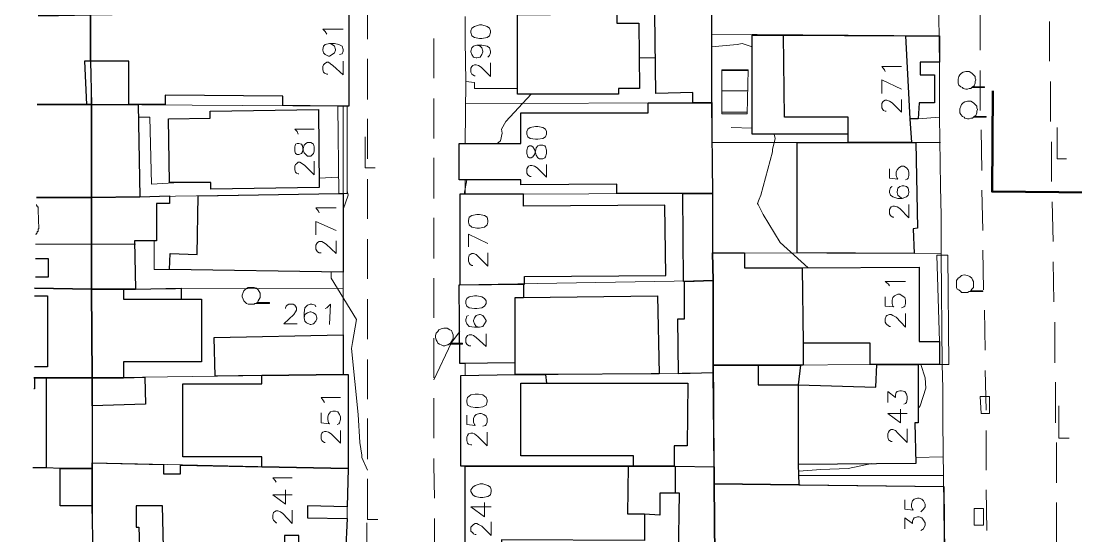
# Model space of a CAD drawing. Extents: x -2391 to 32076, y -11492 to 5852.
# Drawn here: x 4372.7 to 4478.2, y -1121.5 to -1070 of the extents above; entities that cross this region are included whole.
import ezdxf

# ---------------------------------------------------------------- set-up
doc = ezdxf.new("R2010")
doc.units = 0
doc.header["$LTSCALE"] = 7
for name, color, linetype in [('ALVE-CT', 3, 'CONTINUOUS'), ('PDF_A101 - EDIFICACAO', 7, 'CONTINUOUS'), ('PDF_A103 - PROJECAO_1', 7, 'CONTINUOUS'), ('PDF_A104 - PROJECAO_2', 7, 'CONTINUOUS'), ('PDF_A118 - PISCINA', 7, 'CONTINUOUS'), ('PDF_A119 - TELHEIRO', 7, 'CONTINUOUS'), ('PDF_A122 - CASA_DE_MAQUINA', 7, 'CONTINUOUS'), ('PDF_A123 - N DE PORTA', 7, 'CONTINUOUS'), ('PDF_A124 - MURO', 7, 'CONTINUOUS'), ('PDF_C301 - MEIO_FIO_2D', 7, 'CONTINUOUS'), ('PDF_C317 - BOCA_LOBO', 7, 'CONTINUOUS'), ('PDF_CARIMBO', 7, 'CONTINUOUS'), ('PDF_F602 - ARVORE_ISOLADA', 7, 'CONTINUOUS'), ('PDF_I903 - POSTE', 7, 'CONTINUOUS'), ('PDF_M1303 - MARCA_UTM_SAD', 7, 'CONTINUOUS'), ('PDF_N1402 - CURVA_INTERMEDIARIA', 7, 'CONTINUOUS')]:
    doc.layers.add(name, color=color, linetype=linetype)

msp = doc.modelspace()

# ---------------------------------------------------------------- linework, layer by layer
at = {"layer": 'ALVE-CT'}
msp.add_circle((4550.796, -1271.53), 500, dxfattribs=at)
at = {"layer": 'PDF_A101 - EDIFICACAO', "lineweight": 30}
for points in [[(4379.69, -1069.353), (4379.69, -1074.01), (4379.775, -1078.327), (4379.267, -1078.327), (4374.356, -1078.327), (4379.267, -1078.327), (4379.775, -1078.327), (4379.775, -1087.64), (4374.272, -1087.64), (4379.775, -1087.64), (4379.775, -1096.784), (4374.102, -1096.699), (4379.775, -1096.784), (4379.859, -1105.674), (4375.288, -1105.674), (4374.102, -1105.674), (4374.018, -1105.674), (4374.102, -1105.674), (4375.288, -1105.674), (4379.859, -1105.674), (4379.859, -1108.468), (4379.859, -1114.14), (4379.859, -1114.733), (4376.642, -1114.733), (4375.288, -1114.648), (4373.933, -1114.648)], [(4379.944, -1123.199), (4379.859, -1118.458), (4379.859, -1114.733), (4379.859, -1114.14), (4386.971, -1114.31), (4386.971, -1115.241), (4388.665, -1115.241), (4388.665, -1114.394), (4396.792, -1114.564), (4405.428, -1114.733), (4405.343, -1118.543), (4401.364, -1118.458), (4401.364, -1119.643), (4405.343, -1119.728), (4405.174, -1123.199)], [(4386.971, -1122.607), (4386.887, -1118.458), (4384.262, -1118.458), (4384.262, -1120.575), (4384.516, -1120.575), (4384.601, -1123.538)], [(4400.517, -1123.284), (4400.517, -1121.421), (4399.078, -1121.421), (4399.078, -1122.522)]]:
    msp.add_lwpolyline(points, dxfattribs=at)
for points in [[(4405.343, -1078.497), (4404.412, -1078.497), (4398.909, -1078.412), (4398.909, -1077.481), (4387.141, -1077.396), (4387.141, -1078.327), (4384.431, -1078.327), (4383.5, -1078.327), (4383.5, -1074.01), (4379.69, -1074.01), (4379.69, -1069.353), (4390.527, -1069.184), (4405.513, -1069.014), (4405.513, -1078.497)], [(4422.361, -1069.353), (4432.266, -1069.268), (4432.266, -1070.2), (4434.468, -1070.2), (4434.552, -1076.719), (4432.436, -1076.719), (4432.436, -1077.311), (4422.361, -1077.311)], [(4441.749, -1069.946), (4441.749, -1078.158), (4439.886, -1078.158), (4439.886, -1077.142), (4436.161, -1077.227), (4436.076, -1069.268), (4441.749, -1069.268)], [(4464.523, -1071.47), (4464.523, -1074.094), (4462.576, -1074.094), (4462.576, -1075.364), (4464.015, -1075.364), (4464.015, -1078.158), (4462.491, -1078.158), (4462.407, -1079.767), (4461.56, -1079.767), (4461.729, -1082.137), (4455.38, -1082.137), (4455.38, -1081.291), (4445.813, -1081.291), (4445.813, -1071.385), (4448.945, -1071.385), (4461.137, -1071.47)], [(4441.833, -1087.217), (4438.87, -1087.217), (4432.266, -1087.217), (4432.266, -1086.286), (4422.699, -1086.371), (4422.699, -1085.863), (4417.112, -1085.863), (4416.519, -1085.863), (4416.519, -1082.222), (4422.699, -1082.222), (4422.699, -1079.174), (4435.399, -1079.174), (4435.399, -1078.158), (4439.886, -1078.158), (4441.749, -1078.158)], [(4383.5, -1078.327), (4384.431, -1078.327), (4384.601, -1087.556), (4379.775, -1087.64), (4379.775, -1078.327)], [(4402.465, -1078.835), (4402.549, -1086.624), (4391.712, -1086.794), (4391.712, -1086.117), (4387.564, -1086.117), (4387.479, -1079.767), (4391.628, -1079.682), (4391.628, -1079.005)], [(4455.38, -1082.137), (4461.729, -1082.137), (4462.153, -1082.137), (4462.322, -1090.688), (4461.899, -1090.773), (4461.983, -1093.228), (4450.3, -1093.144), (4450.3, -1082.137)], [(4384.177, -1096.784), (4382.992, -1096.784), (4379.775, -1096.784), (4379.775, -1087.64), (4384.601, -1087.556), (4387.564, -1087.471), (4387.564, -1088.233), (4386.294, -1088.233), (4386.294, -1091.958), (4384.093, -1091.958)], [(4404.497, -1087.217), (4404.92, -1087.217), (4404.92, -1095.091), (4387.564, -1094.837), (4387.649, -1093.228), (4390.358, -1093.313), (4390.442, -1087.471)], [(4422.953, -1096.276), (4423.038, -1096.276), (4423.038, -1095.514), (4437.177, -1095.43), (4437.092, -1088.402), (4422.953, -1088.487), (4422.953, -1087.302), (4416.604, -1087.302), (4416.604, -1096.361), (4422.953, -1096.276), (4422.953, -1097.631), (4436.33, -1097.461), (4436.5, -1105.251), (4425.155, -1105.335), (4422.107, -1105.335), (4422.107, -1104.15), (4416.604, -1104.235), (4416.519, -1096.361), (4416.604, -1096.361)], [(4441.833, -1093.144), (4441.918, -1095.938), (4439.039, -1096.022), (4438.955, -1096.022), (4438.87, -1087.217), (4441.833, -1087.217)], [(4445.051, -1093.144), (4445.051, -1094.668), (4450.808, -1094.668), (4462.491, -1094.583), (4462.491, -1102.033), (4464.523, -1102.033), (4464.523, -1104.319), (4462.407, -1104.319), (4458.258, -1104.319), (4457.581, -1104.319), (4457.581, -1102.203), (4450.892, -1102.203), (4450.892, -1104.404), (4450.638, -1104.404), (4446.405, -1104.404), (4441.918, -1104.404), (4441.918, -1095.938), (4441.833, -1093.144)], [(4441.918, -1104.404), (4441.918, -1105.166), (4438.447, -1105.251), (4438.362, -1099.747), (4439.039, -1099.747), (4439.039, -1096.022), (4441.918, -1095.938)], [(4388.749, -1096.699), (4388.749, -1097.8), (4390.781, -1097.8), (4390.781, -1104.065), (4382.992, -1104.065), (4382.992, -1105.674), (4379.859, -1105.674), (4379.775, -1096.784), (4382.992, -1096.784), (4384.177, -1096.784)], [(4404.92, -1105.335), (4396.792, -1105.42), (4392.136, -1105.505), (4392.051, -1101.61), (4404.92, -1101.356)], [(4462.407, -1104.319), (4462.407, -1110.161), (4462.068, -1110.161), (4462.153, -1114.225), (4450.384, -1114.31), (4450.469, -1116.341), (4442.003, -1116.257), (4442.003, -1114.564), (4441.918, -1105.166), (4441.918, -1104.404), (4446.405, -1104.404), (4450.638, -1104.404), (4450.384, -1106.351), (4458.173, -1106.605), (4458.258, -1104.319)], [(4379.859, -1108.468), (4379.859, -1105.674), (4382.992, -1105.674), (4385.109, -1105.589), (4385.193, -1108.298)], [(4405.428, -1114.733), (4396.792, -1114.564), (4396.792, -1113.548), (4388.919, -1113.548), (4388.919, -1106.266), (4396.792, -1106.266), (4396.792, -1105.42), (4404.92, -1105.335), (4405.428, -1105.335)], [(4439.378, -1106.182), (4439.293, -1112.447), (4438.023, -1112.447), (4438.023, -1114.479), (4433.96, -1114.479), (4433.452, -1114.479), (4417.112, -1114.479), (4416.688, -1114.479), (4416.688, -1105.42), (4422.107, -1105.335), (4425.155, -1105.335), (4425.239, -1106.182)], [(4379.859, -1114.733), (4379.859, -1118.458), (4376.642, -1118.458), (4376.642, -1114.733)], [(4442.003, -1116.257), (4442.087, -1123.538), (4439.293, -1123.538), (4438.447, -1123.538), (4438.531, -1117.188), (4438.108, -1117.188), (4436.584, -1117.188), (4436.584, -1119.389), (4435.06, -1119.305), (4435.06, -1121.929), (4420.752, -1121.845), (4420.752, -1123.453), (4417.112, -1123.453), (4417.112, -1114.479), (4433.452, -1114.479), (4433.96, -1114.479), (4438.023, -1114.479), (4438.108, -1114.479), (4442.003, -1114.564)], [(4450.469, -1116.341), (4464.947, -1116.511), (4465.031, -1123.453), (4463.931, -1123.453), (4463.931, -1124.893), (4459.697, -1124.893), (4459.697, -1125.231), (4449.876, -1125.316), (4449.876, -1124.469), (4448.945, -1124.469), (4448.945, -1126.078), (4447.59, -1126.078), (4442.087, -1126.078), (4442.087, -1124.046), (4442.087, -1123.538), (4442.003, -1116.257)]]:
    msp.add_lwpolyline(points, close=True, dxfattribs=at)
at = {"layer": 'PDF_A103 - PROJECAO_1', "lineweight": 30}
for points in [[(4374.441, -1069.438), (4376.473, -1069.438), (4379.69, -1069.353), (4379.69, -1074.01), (4379.098, -1074.01), (4379.267, -1078.327), (4374.356, -1078.327)], [(4374.187, -1093.736), (4375.457, -1093.736), (4375.457, -1095.599), (4374.187, -1095.599)], [(4374.102, -1097.461), (4375.372, -1097.461), (4375.372, -1104.573), (4374.102, -1104.573)]]:
    msp.add_lwpolyline(points, dxfattribs=at)
for points in [[(4461.137, -1071.47), (4461.56, -1079.767), (4461.729, -1082.137), (4455.38, -1082.137), (4455.38, -1081.291), (4455.38, -1079.597), (4449.03, -1079.597), (4448.945, -1071.385)], [(4450.808, -1094.668), (4450.892, -1102.203), (4450.892, -1104.404), (4450.638, -1104.404), (4446.405, -1104.404), (4441.918, -1104.404), (4441.918, -1095.938), (4441.833, -1093.144), (4445.051, -1093.144), (4445.051, -1094.668)], [(4388.749, -1097.8), (4390.781, -1097.8), (4390.781, -1104.065), (4382.992, -1104.065), (4382.992, -1105.674), (4379.859, -1105.674), (4379.775, -1096.784), (4382.992, -1096.784), (4382.992, -1097.8)], [(4425.155, -1105.335), (4422.107, -1105.335), (4422.107, -1104.15), (4422.107, -1097.631), (4422.953, -1097.631), (4436.33, -1097.461), (4436.5, -1105.251)], [(4450.384, -1106.351), (4450.384, -1114.31), (4450.469, -1116.341), (4442.003, -1116.257), (4442.003, -1114.564), (4441.918, -1105.166), (4441.918, -1104.404), (4446.405, -1104.404), (4446.405, -1106.351)], [(4379.859, -1105.674), (4379.859, -1108.468), (4379.859, -1114.14), (4379.859, -1114.733), (4376.642, -1114.733), (4375.288, -1114.648), (4375.288, -1105.674)], [(4425.239, -1106.182), (4439.378, -1106.182), (4439.293, -1112.447), (4438.023, -1112.447), (4438.023, -1114.479), (4433.96, -1114.479), (4433.96, -1113.463), (4422.699, -1113.463), (4422.699, -1106.182)], [(4442.003, -1116.257), (4442.087, -1123.538), (4439.293, -1123.538), (4438.447, -1123.538), (4438.531, -1117.188), (4438.108, -1117.188), (4436.584, -1117.188), (4436.584, -1119.389), (4435.06, -1119.305), (4433.367, -1119.305), (4433.452, -1114.479), (4433.96, -1114.479), (4438.023, -1114.479), (4438.108, -1114.479), (4442.003, -1114.564)]]:
    msp.add_lwpolyline(points, close=True, dxfattribs=at)
at = {"layer": 'PDF_A104 - PROJECAO_2', "lineweight": 30}
msp.add_lwpolyline([(4433.96, -1114.479), (4438.023, -1114.479), (4438.108, -1114.479), (4438.108, -1117.188), (4436.584, -1117.188), (4436.584, -1119.389), (4435.06, -1119.305), (4433.367, -1119.305), (4433.452, -1114.479)], close=True, dxfattribs=at)
at = {"layer": 'PDF_A118 - PISCINA', "lineweight": 9}
msp.add_lwpolyline([(4442.765, -1074.856), (4442.765, -1079.259), (4445.305, -1079.259), (4445.389, -1074.856)], close=True, dxfattribs=at)
for points in [[(4442.765, -1074.941), (4445.389, -1074.941)], [(4442.765, -1076.973), (4445.389, -1076.973)], [(4442.765, -1079.089), (4445.305, -1079.089)], [(4374.187, -1091.281), (4374.272, -1091.281), (4374.272, -1091.196), (4374.356, -1091.196), (4374.356, -1091.112), (4374.356, -1091.027), (4374.441, -1091.027), (4374.441, -1090.942), (4374.441, -1090.858), (4374.441, -1090.773), (4374.526, -1090.773), (4374.441, -1088.91), (4374.441, -1088.826), (4374.441, -1088.741), (4374.441, -1088.656), (4374.441, -1088.572), (4374.356, -1088.572), (4374.356, -1088.487), (4374.272, -1088.402), (4374.272, -1088.318)]]:
    msp.add_lwpolyline(points, dxfattribs=at)
at = {"layer": 'PDF_A119 - TELHEIRO', "lineweight": 9}
for points in [[(4405.343, -1078.497), (4405.343, -1087.217), (4404.92, -1087.217), (4404.497, -1087.217), (4404.412, -1078.497)], [(4464.523, -1104.319), (4464.523, -1102.033), (4464.269, -1093.398), (4465.37, -1093.398), (4465.455, -1104.319), (4464.777, -1104.319)]]:
    msp.add_lwpolyline(points, close=True, dxfattribs=at)
at = {"layer": 'PDF_A122 - CASA_DE_MAQUINA', "lineweight": 30}
msp.add_lwpolyline([(4374.018, -1105.674), (4374.102, -1105.674), (4374.102, -1106.774), (4374.018, -1106.774)], dxfattribs=at)
at = {"layer": 'PDF_A123 - N DE PORTA', "lineweight": 9}
for points in [[(4403.311, -1071.3), (4403.142, -1071.046), (4402.888, -1070.792), (4404.92, -1070.792)], [(4403.565, -1072.232), (4403.819, -1072.316), (4404.073, -1072.486), (4404.158, -1072.824), (4404.158, -1072.909), (4404.073, -1073.163), (4403.819, -1073.332), (4403.565, -1073.502), (4403.481, -1073.502), (4403.142, -1073.332), (4402.973, -1073.163), (4402.888, -1072.909), (4402.888, -1072.824), (4402.973, -1072.486), (4403.142, -1072.316), (4403.565, -1072.232), (4404.073, -1072.232), (4404.497, -1072.316), (4404.835, -1072.486), (4404.92, -1072.824), (4404.92, -1072.994), (4404.835, -1073.248), (4404.581, -1073.332)], [(4418.297, -1072.401), (4418.635, -1072.486), (4418.805, -1072.655), (4418.889, -1072.994), (4418.889, -1073.078), (4418.805, -1073.332), (4418.635, -1073.586), (4418.297, -1073.671), (4418.212, -1073.671), (4417.958, -1073.586), (4417.789, -1073.332), (4417.704, -1073.078), (4417.704, -1072.994), (4417.789, -1072.655), (4417.958, -1072.486), (4418.297, -1072.401), (4418.805, -1072.401), (4419.313, -1072.486), (4419.567, -1072.655), (4419.651, -1072.994), (4419.651, -1073.163), (4419.567, -1073.417), (4419.397, -1073.586)], [(4403.396, -1075.28), (4403.311, -1075.28), (4403.057, -1075.195), (4402.973, -1075.11), (4402.888, -1074.856), (4402.888, -1074.518), (4402.973, -1074.348), (4403.057, -1074.264), (4403.311, -1074.094), (4403.481, -1074.094), (4403.65, -1074.264), (4403.904, -1074.433), (4404.92, -1075.364), (4404.92, -1074.01)], [(4418.128, -1075.449), (4418.043, -1075.449), (4417.874, -1075.364), (4417.789, -1075.28), (4417.704, -1075.11), (4417.704, -1074.687), (4417.789, -1074.518), (4417.874, -1074.433), (4418.043, -1074.348), (4418.212, -1074.348), (4418.466, -1074.433), (4418.72, -1074.602), (4419.651, -1075.534), (4419.651, -1074.179)], [(4459.105, -1075.026), (4459.02, -1074.856), (4458.766, -1074.518), (4460.713, -1074.518)], [(4460.713, -1076.804), (4458.766, -1075.872), (4458.766, -1077.227)], [(4459.189, -1079.005), (4459.105, -1079.005), (4458.935, -1078.92), (4458.851, -1078.835), (4458.766, -1078.666), (4458.766, -1078.243), (4458.851, -1078.073), (4458.935, -1077.989), (4459.105, -1077.904), (4459.274, -1077.904), (4459.528, -1077.989), (4459.782, -1078.158), (4460.713, -1079.089), (4460.713, -1077.819)], [(4400.433, -1081.291), (4400.348, -1081.037), (4400.094, -1080.783), (4402.041, -1080.783)], [(4400.517, -1085.27), (4400.433, -1085.27), (4400.263, -1085.185), (4400.179, -1085.101), (4400.094, -1084.847), (4400.094, -1084.508), (4400.179, -1084.339), (4400.263, -1084.254), (4400.433, -1084.085), (4400.602, -1084.085), (4400.856, -1084.254), (4401.11, -1084.423), (4402.041, -1085.355), (4402.041, -1084)], [(4423.715, -1085.524), (4423.631, -1085.524), (4423.461, -1085.439), (4423.377, -1085.355), (4423.292, -1085.185), (4423.292, -1084.762), (4423.377, -1084.593), (4423.461, -1084.508), (4423.631, -1084.423), (4423.8, -1084.423), (4424.054, -1084.508), (4424.308, -1084.677), (4425.239, -1085.609), (4425.239, -1084.339)], [(4459.528, -1084.762), (4459.528, -1085.693), (4460.375, -1085.778), (4460.29, -1085.693), (4460.205, -1085.439), (4460.205, -1085.101), (4460.29, -1084.847), (4460.459, -1084.677), (4460.713, -1084.508), (4460.967, -1084.508), (4461.221, -1084.677), (4461.391, -1084.847), (4461.475, -1085.101), (4461.475, -1085.439), (4461.391, -1085.693), (4461.306, -1085.778), (4461.137, -1085.863)], [(4459.782, -1086.54), (4459.613, -1086.624), (4459.528, -1086.963), (4459.528, -1087.132), (4459.613, -1087.386), (4459.867, -1087.556), (4460.375, -1087.725), (4460.798, -1087.725), (4461.221, -1087.556), (4461.391, -1087.386), (4461.475, -1087.132), (4461.475, -1087.048), (4461.391, -1086.709), (4461.221, -1086.54), (4460.967, -1086.455), (4460.798, -1086.455), (4460.544, -1086.54), (4460.375, -1086.709), (4460.29, -1087.048), (4460.29, -1087.132), (4460.375, -1087.386), (4460.544, -1087.556), (4460.798, -1087.725)], [(4402.549, -1089.164), (4402.465, -1088.995), (4402.211, -1088.656), (4404.243, -1088.656)], [(4459.951, -1089.588), (4459.867, -1089.588), (4459.697, -1089.503), (4459.613, -1089.418), (4459.528, -1089.249), (4459.528, -1088.826), (4459.613, -1088.656), (4459.697, -1088.572), (4459.867, -1088.487), (4460.036, -1088.487), (4460.29, -1088.572), (4460.544, -1088.741), (4461.475, -1089.672), (4461.475, -1088.318)], [(4404.243, -1090.942), (4402.211, -1090.011), (4402.211, -1091.366)], [(4402.719, -1093.144), (4402.549, -1093.144), (4402.38, -1093.059), (4402.295, -1092.974), (4402.211, -1092.805), (4402.211, -1092.382), (4402.295, -1092.212), (4402.38, -1092.128), (4402.549, -1092.043), (4402.803, -1092.043), (4402.973, -1092.128), (4403.227, -1092.297), (4404.243, -1093.228), (4404.243, -1091.958)], [(4419.397, -1092.212), (4417.45, -1091.281), (4417.45, -1092.551)], [(4417.874, -1094.414), (4417.789, -1094.414), (4417.62, -1094.329), (4417.535, -1094.16), (4417.45, -1093.99), (4417.45, -1093.652), (4417.535, -1093.398), (4417.62, -1093.313), (4417.789, -1093.228), (4417.958, -1093.228), (4418.212, -1093.313), (4418.466, -1093.567), (4419.397, -1094.498), (4419.397, -1093.144)], [(4459.528, -1096.445), (4459.443, -1096.276), (4459.105, -1096.022), (4461.137, -1096.022)], [(4399.163, -1098.731), (4399.163, -1098.647), (4399.247, -1098.477), (4399.332, -1098.393), (4399.501, -1098.308), (4399.925, -1098.308), (4400.094, -1098.393), (4400.179, -1098.477), (4400.263, -1098.647), (4400.263, -1098.901), (4400.179, -1099.07), (4400.009, -1099.324), (4398.994, -1100.255), (4400.348, -1100.255)], [(4402.211, -1098.562), (4402.126, -1098.393), (4401.787, -1098.308), (4401.618, -1098.308), (4401.364, -1098.393), (4401.11, -1098.647), (4401.025, -1099.155), (4401.025, -1099.663), (4401.11, -1100.001), (4401.279, -1100.171), (4401.618, -1100.34), (4401.703, -1100.34), (4401.957, -1100.255), (4402.211, -1100.001), (4402.295, -1099.747), (4402.295, -1099.663), (4402.211, -1099.324), (4401.957, -1099.155), (4401.703, -1099.07), (4401.618, -1099.07), (4401.364, -1099.155), (4401.11, -1099.324), (4401.025, -1099.663)], [(4403.142, -1098.731), (4403.311, -1098.647), (4403.65, -1098.308), (4403.565, -1100.34)], [(4459.105, -1097.546), (4459.105, -1098.477), (4459.951, -1098.562), (4459.867, -1098.477), (4459.782, -1098.223), (4459.782, -1097.885), (4459.867, -1097.631), (4460.036, -1097.461), (4460.375, -1097.292), (4460.544, -1097.292), (4460.798, -1097.461), (4461.052, -1097.631), (4461.137, -1097.885), (4461.137, -1098.223), (4461.052, -1098.477), (4460.967, -1098.562), (4460.713, -1098.647)], [(4417.45, -1099.409), (4417.281, -1099.493), (4417.196, -1099.832), (4417.196, -1100.001), (4417.281, -1100.255), (4417.535, -1100.509), (4418.043, -1100.594), (4418.551, -1100.594), (4418.889, -1100.509), (4419.059, -1100.255), (4419.228, -1100.001), (4419.228, -1099.917), (4419.059, -1099.663), (4418.889, -1099.409), (4418.635, -1099.324), (4418.551, -1099.324), (4418.212, -1099.409), (4418.043, -1099.663), (4417.958, -1099.917), (4417.958, -1100.001), (4418.043, -1100.255), (4418.212, -1100.509), (4418.551, -1100.594)], [(4459.613, -1100.509), (4459.528, -1100.509), (4459.274, -1100.34), (4459.189, -1100.255), (4459.105, -1100.086), (4459.105, -1099.747), (4459.189, -1099.493), (4459.274, -1099.409), (4459.528, -1099.324), (4459.697, -1099.324), (4459.867, -1099.409), (4460.205, -1099.578), (4461.137, -1100.594), (4461.137, -1099.239)], [(4417.704, -1102.457), (4417.535, -1102.457), (4417.366, -1102.372), (4417.281, -1102.287), (4417.196, -1102.118), (4417.196, -1101.695), (4417.281, -1101.525), (4417.366, -1101.441), (4417.535, -1101.356), (4417.789, -1101.356), (4417.958, -1101.441), (4418.212, -1101.61), (4419.228, -1102.541), (4419.228, -1101.271)], [(4403.057, -1108.129), (4402.973, -1107.96), (4402.719, -1107.621), (4404.666, -1107.621)], [(4459.359, -1108.129), (4459.359, -1107.028), (4460.121, -1107.621), (4460.121, -1107.367), (4460.205, -1107.113), (4460.29, -1107.028), (4460.544, -1106.944), (4460.713, -1106.944), (4461.052, -1107.028), (4461.221, -1107.282), (4461.306, -1107.536), (4461.306, -1107.79), (4461.221, -1108.129), (4461.137, -1108.214), (4460.967, -1108.298)], [(4461.306, -1109.23), (4459.359, -1109.23), (4460.629, -1110.161), (4460.629, -1108.806)], [(4402.719, -1109.145), (4402.719, -1110.161), (4403.565, -1110.246), (4403.481, -1110.161), (4403.396, -1109.822), (4403.396, -1109.568), (4403.481, -1109.314), (4403.65, -1109.06), (4403.904, -1108.976), (4404.158, -1108.976), (4404.412, -1109.06), (4404.581, -1109.314), (4404.666, -1109.568), (4404.666, -1109.822), (4404.581, -1110.161), (4404.497, -1110.246), (4404.327, -1110.33)], [(4417.281, -1109.399), (4417.281, -1110.33), (4418.128, -1110.415), (4418.043, -1110.33), (4417.958, -1110.076), (4417.958, -1109.738), (4418.043, -1109.484), (4418.212, -1109.314), (4418.551, -1109.23), (4418.72, -1109.23), (4418.974, -1109.314), (4419.228, -1109.484), (4419.313, -1109.738), (4419.313, -1110.076), (4419.228, -1110.33), (4419.143, -1110.415), (4418.889, -1110.5)], [(4403.142, -1112.108), (4403.057, -1112.108), (4402.888, -1112.024), (4402.803, -1111.939), (4402.719, -1111.77), (4402.719, -1111.346), (4402.803, -1111.177), (4402.888, -1111.092), (4403.057, -1111.008), (4403.227, -1111.008), (4403.481, -1111.092), (4403.735, -1111.262), (4404.666, -1112.193), (4404.666, -1110.923)], [(4459.782, -1112.024), (4459.697, -1112.024), (4459.528, -1111.939), (4459.443, -1111.854), (4459.359, -1111.6), (4459.359, -1111.262), (4459.443, -1111.092), (4459.528, -1110.923), (4459.697, -1110.838), (4459.867, -1110.838), (4460.121, -1110.923), (4460.375, -1111.177), (4461.306, -1112.108), (4461.306, -1110.754)], [(4417.789, -1112.362), (4417.704, -1112.362), (4417.45, -1112.278), (4417.366, -1112.193), (4417.281, -1111.939), (4417.281, -1111.6), (4417.366, -1111.431), (4417.45, -1111.262), (4417.704, -1111.177), (4417.874, -1111.177), (4418.043, -1111.262), (4418.382, -1111.516), (4419.313, -1112.447), (4419.313, -1111.092)], [(4398.232, -1116.087), (4398.147, -1115.918), (4397.893, -1115.664), (4399.84, -1115.664)], [(4399.84, -1117.357), (4397.893, -1117.357), (4399.163, -1118.289), (4399.163, -1116.849)], [(4419.736, -1118.543), (4417.704, -1118.543), (4419.059, -1119.559), (4419.059, -1118.119)], [(4461.052, -1117.865), (4461.052, -1118.797), (4461.899, -1118.881), (4461.814, -1118.797), (4461.729, -1118.543), (4461.729, -1118.289), (4461.814, -1117.95), (4461.983, -1117.781), (4462.322, -1117.696), (4462.491, -1117.696), (4462.745, -1117.781), (4462.915, -1117.95), (4463.084, -1118.289), (4463.084, -1118.543), (4462.915, -1118.797), (4462.83, -1118.881), (4462.661, -1119.051)], [(4398.316, -1120.151), (4398.232, -1120.151), (4398.062, -1119.982), (4397.978, -1119.897), (4397.893, -1119.728), (4397.893, -1119.389), (4397.978, -1119.135), (4398.062, -1119.051), (4398.232, -1118.966), (4398.401, -1118.966), (4398.655, -1119.051), (4398.909, -1119.22), (4399.84, -1120.236), (4399.84, -1118.881)], [(4418.212, -1121.337), (4418.128, -1121.337), (4417.958, -1121.252), (4417.874, -1121.167), (4417.704, -1120.998), (4417.704, -1120.575), (4417.874, -1120.405), (4417.958, -1120.321), (4418.128, -1120.236), (4418.297, -1120.236), (4418.466, -1120.321), (4418.805, -1120.49), (4419.736, -1121.421), (4419.736, -1120.067)], [(4461.052, -1120.744), (4461.052, -1119.643), (4461.814, -1120.236), (4461.814, -1119.982), (4461.899, -1119.813), (4461.983, -1119.643), (4462.322, -1119.559), (4462.491, -1119.559), (4462.745, -1119.643), (4462.915, -1119.897), (4463.084, -1120.151), (4463.084, -1120.405), (4462.915, -1120.744), (4462.83, -1120.829), (4462.661, -1120.913)]]:
    msp.add_lwpolyline(points, dxfattribs=at)
for points in [[(4417.704, -1071.131), (4417.789, -1071.47), (4418.043, -1071.639), (4418.551, -1071.724), (4418.805, -1071.724), (4419.313, -1071.639), (4419.567, -1071.47), (4419.651, -1071.131), (4419.651, -1070.962), (4419.567, -1070.708), (4419.313, -1070.538), (4418.805, -1070.369), (4418.551, -1070.369), (4418.043, -1070.538), (4417.789, -1070.708), (4417.704, -1070.962)], [(4423.292, -1081.291), (4423.377, -1081.545), (4423.631, -1081.714), (4424.139, -1081.799), (4424.393, -1081.799), (4424.901, -1081.714), (4425.155, -1081.545), (4425.239, -1081.291), (4425.239, -1081.037), (4425.155, -1080.783), (4424.901, -1080.613), (4424.393, -1080.529), (4424.139, -1080.529), (4423.631, -1080.613), (4423.377, -1080.783), (4423.292, -1081.037)], [(4400.094, -1082.984), (4400.179, -1083.238), (4400.348, -1083.323), (4400.517, -1083.323), (4400.771, -1083.238), (4400.856, -1083.069), (4400.941, -1082.73), (4401.025, -1082.391), (4401.195, -1082.222), (4401.364, -1082.137), (4401.703, -1082.137), (4401.872, -1082.222), (4401.957, -1082.307), (4402.041, -1082.561), (4402.041, -1082.984), (4401.957, -1083.238), (4401.872, -1083.323), (4401.703, -1083.492), (4401.364, -1083.492), (4401.195, -1083.323), (4401.025, -1083.153), (4400.941, -1082.899), (4400.856, -1082.476), (4400.771, -1082.307), (4400.517, -1082.222), (4400.348, -1082.222), (4400.179, -1082.307), (4400.094, -1082.561)], [(4423.292, -1083.238), (4423.377, -1083.577), (4423.546, -1083.661), (4423.715, -1083.661), (4423.885, -1083.577), (4424.054, -1083.323), (4424.139, -1082.984), (4424.223, -1082.645), (4424.393, -1082.476), (4424.562, -1082.391), (4424.901, -1082.391), (4425.07, -1082.476), (4425.155, -1082.561), (4425.239, -1082.899), (4425.239, -1083.238), (4425.155, -1083.577), (4425.07, -1083.661), (4424.901, -1083.746), (4424.562, -1083.746), (4424.393, -1083.661), (4424.223, -1083.407), (4424.139, -1083.153), (4424.054, -1082.815), (4423.885, -1082.561), (4423.715, -1082.476), (4423.546, -1082.476), (4423.377, -1082.561), (4423.292, -1082.899)], [(4417.45, -1090.096), (4417.535, -1090.35), (4417.789, -1090.604), (4418.297, -1090.688), (4418.551, -1090.688), (4419.059, -1090.604), (4419.313, -1090.35), (4419.397, -1090.096), (4419.397, -1089.926), (4419.313, -1089.588), (4419.059, -1089.418), (4418.551, -1089.334), (4418.297, -1089.334), (4417.789, -1089.418), (4417.535, -1089.588), (4417.45, -1089.926)], [(4417.196, -1098.223), (4417.281, -1098.477), (4417.535, -1098.647), (4418.043, -1098.731), (4418.297, -1098.731), (4418.805, -1098.647), (4419.059, -1098.477), (4419.228, -1098.223), (4419.228, -1097.969), (4419.059, -1097.715), (4418.805, -1097.546), (4418.297, -1097.461), (4418.043, -1097.461), (4417.535, -1097.546), (4417.281, -1097.715), (4417.196, -1097.969)], [(4417.281, -1108.044), (4417.366, -1108.383), (4417.704, -1108.552), (4418.128, -1108.637), (4418.466, -1108.637), (4418.889, -1108.552), (4419.228, -1108.383), (4419.313, -1108.044), (4419.313, -1107.875), (4419.228, -1107.621), (4418.889, -1107.367), (4418.466, -1107.282), (4418.128, -1107.282), (4417.704, -1107.367), (4417.366, -1107.621), (4417.281, -1107.875)], [(4417.704, -1117.019), (4417.874, -1117.357), (4418.128, -1117.527), (4418.635, -1117.611), (4418.889, -1117.611), (4419.397, -1117.527), (4419.651, -1117.357), (4419.736, -1117.019), (4419.736, -1116.849), (4419.651, -1116.595), (4419.397, -1116.426), (4418.889, -1116.257), (4418.635, -1116.257), (4418.128, -1116.426), (4417.874, -1116.595), (4417.704, -1116.849)]]:
    msp.add_lwpolyline(points, close=True, dxfattribs=at)
at = {"layer": 'PDF_A124 - MURO', "lineweight": 9}
for points in [[(4441.41, -1013.814), (4442.257, -1159.181)], [(4404.835, -1043.954), (4390.104, -1043.869), (4379.69, -1060.379), (4380.029, -1159.52)], [(4404.835, -1060.294), (4404.835, -1062.834), (4404.92, -1069.014), (4405.513, -1069.014), (4405.513, -1078.497), (4404.92, -1078.497), (4379.775, -1078.327), (4374.356, -1078.327)], [(4464.439, -1066.813), (4464.523, -1074.433), (4464.523, -1077.481), (4464.523, -1079.513), (4464.608, -1086.54), (4464.693, -1089.418), (4464.693, -1093.398), (4464.777, -1104.319), (4464.862, -1106.69), (4464.862, -1110.076), (4465.116, -1132.597)], [(4441.833, -1087.217), (4417.112, -1087.302), (4417.112, -1085.863), (4416.519, -1085.863), (4416.519, -1082.222), (4417.112, -1082.222), (4417.196, -1076.042), (4417.112, -1071.978), (4417.112, -1069.522)], [(4464.523, -1071.47), (4441.749, -1071.3)], [(4434.552, -1073.671), (4436.076, -1073.671)], [(4417.196, -1076.042), (4418.043, -1076.126), (4418.043, -1076.719), (4422.361, -1076.719)], [(4441.749, -1078.158), (4417.196, -1078.243)], [(4404.92, -1078.497), (4404.92, -1081.714), (4404.92, -1087.217), (4379.775, -1087.64), (4374.272, -1087.64)], [(4384.431, -1079.597), (4385.617, -1079.597), (4385.786, -1086.286), (4388.58, -1086.117)], [(4464.523, -1079.597), (4462.407, -1079.767)], [(4443.696, -1080.613), (4445.813, -1080.698)], [(4441.833, -1082.137), (4464.608, -1082.137)], [(4404.412, -1085.609), (4402.549, -1085.693)], [(4404.92, -1087.217), (4404.92, -1099.663), (4404.92, -1101.356), (4404.92, -1105.335), (4405.428, -1105.335), (4405.428, -1114.733), (4379.859, -1114.14)], [(4388.241, -1094.837), (4386.04, -1094.837), (4386.04, -1091.958)], [(4464.693, -1093.228), (4441.833, -1093.144)], [(4441.918, -1105.166), (4417.112, -1105.42), (4417.112, -1104.235), (4416.604, -1104.235), (4416.519, -1096.361), (4441.918, -1095.938)], [(4374.102, -1096.699), (4379.775, -1096.784), (4404.92, -1096.699)], [(4441.918, -1104.404), (4464.777, -1104.319)], [(4374.018, -1105.674), (4379.859, -1105.674), (4404.92, -1105.335)], [(4417.112, -1105.42), (4416.688, -1105.42), (4416.688, -1114.479), (4417.112, -1114.479), (4417.027, -1141.825), (4417.027, -1142.672), (4417.027, -1159.351), (4417.535, -1165.954), (4417.874, -1169.51), (4417.874, -1169.764), (4419.228, -1171.712), (4423.461, -1174.675), (4427.017, -1175.775), (4429.98, -1175.86)], [(4462.153, -1113.632), (4464.862, -1113.548)], [(4379.859, -1114.733), (4373.933, -1114.648)], [(4405.428, -1114.733), (4405.343, -1119.051), (4405.343, -1119.728), (4405.174, -1123.199), (4404.92, -1123.199), (4404.92, -1128.448), (4404.92, -1132.343), (4404.92, -1134.375), (4404.92, -1135.391), (4404.92, -1141.317), (4404.92, -1143.095), (4404.92, -1144.196), (4404.92, -1150.546), (4380.029, -1150.715)], [(4417.112, -1114.479), (4442.003, -1114.564)], [(4464.947, -1115.41), (4450.384, -1115.41)], [(4464.947, -1116.511), (4442.003, -1116.257)]]:
    msp.add_lwpolyline(points, dxfattribs=at)
at = {"layer": 'PDF_C301 - MEIO_FIO_2D', "lineweight": 9}
for points in [[(4407.375, -1071.808), (4407.375, -1067.744)], [(4468.587, -1068.93), (4468.587, -1072.909)], [(4475.53, -1070.03), (4475.53, -1074.01)], [(4413.979, -1075.703), (4413.979, -1071.724)], [(4407.375, -1077.819), (4407.375, -1073.756)], [(4468.587, -1074.941), (4468.587, -1077.819), (4468.587, -1078.92)], [(4475.614, -1076.042), (4475.614, -1077.735), (4475.614, -1080.021)], [(4413.979, -1081.714), (4413.979, -1077.735)], [(4407.375, -1083.746), (4407.375, -1079.767)], [(4468.672, -1080.867), (4468.756, -1084.931)], [(4475.699, -1082.053), (4475.699, -1086.032)], [(4413.979, -1087.725), (4413.979, -1083.661)], [(4407.375, -1089.757), (4407.375, -1085.778)], [(4468.756, -1086.878), (4468.841, -1090.942)], [(4475.784, -1088.064), (4475.868, -1092.043)], [(4413.979, -1093.736), (4413.979, -1089.672)], [(4407.375, -1095.768), (4407.375, -1091.789)], [(4468.841, -1092.89), (4468.926, -1096.869)], [(4475.868, -1094.075), (4475.953, -1098.054)], [(4413.979, -1099.663), (4413.979, -1095.684)], [(4407.375, -1101.779), (4407.375, -1097.8)], [(4469.01, -1098.901), (4469.095, -1102.88)], [(4476.038, -1100.086), (4476.038, -1104.15)], [(4413.979, -1105.674), (4413.979, -1101.695)], [(4407.375, -1107.79), (4407.375, -1103.811)], [(4469.095, -1104.912), (4469.18, -1108.891)], [(4476.122, -1106.097), (4476.122, -1108.806), (4476.122, -1110.161)], [(4413.979, -1111.685), (4413.979, -1107.706)], [(4407.375, -1113.802), (4407.375, -1109.738)], [(4469.18, -1110.923), (4469.18, -1114.902)], [(4476.207, -1112.108), (4476.207, -1116.172)], [(4414.064, -1117.696), (4413.979, -1114.394), (4413.979, -1113.717)], [(4407.375, -1119.813), (4407.375, -1115.749)], [(4469.18, -1116.849), (4469.264, -1120.913)], [(4476.207, -1118.119), (4476.207, -1122.183)], [(4414.064, -1123.707), (4414.064, -1119.728)]]:
    msp.add_lwpolyline(points, dxfattribs=at)
at = {"layer": 'PDF_C317 - BOCA_LOBO', "lineweight": 9}
for points in [[(4468.587, -1107.536), (4468.672, -1109.23), (4469.518, -1109.23), (4469.518, -1107.536)], [(4467.994, -1118.712), (4467.994, -1120.405), (4468.926, -1120.405), (4468.926, -1118.712)]]:
    msp.add_lwpolyline(points, close=True, dxfattribs=at)
at = {"layer": 'PDF_CARIMBO', "lineweight": 50}
msp.add_lwpolyline([(4469.858, -1076.956), (4469.773, -1087.03), (4479.763, -1087.115)], dxfattribs=at)
at = {"layer": 'PDF_F602 - ARVORE_ISOLADA', "lineweight": 9}
for points in [[(4467.825, -1076.55), (4467.74, -1076.634), (4467.656, -1076.719), (4467.486, -1076.719), (4467.317, -1076.804), (4467.148, -1076.804), (4466.894, -1076.719), (4466.809, -1076.634), (4466.64, -1076.55), (4466.471, -1076.38), (4466.386, -1076.211), (4466.386, -1076.042), (4466.386, -1075.788), (4466.471, -1075.534), (4466.555, -1075.364), (4466.725, -1075.195), (4466.894, -1075.11), (4467.148, -1075.026), (4467.486, -1075.026), (4467.74, -1075.195), (4467.91, -1075.364), (4468.079, -1075.534), (4468.079, -1075.703), (4468.164, -1075.872), (4468.079, -1076.042), (4468.079, -1076.211), (4467.994, -1076.465), (4467.825, -1076.55), (4467.74, -1076.634), (4469.01, -1076.634), (4469.01, -1076.55)], [(4467.994, -1079.513), (4467.91, -1079.597), (4467.825, -1079.682), (4467.656, -1079.682), (4467.486, -1079.767), (4467.317, -1079.767), (4467.063, -1079.682), (4466.978, -1079.597), (4466.809, -1079.513), (4466.64, -1079.343), (4466.555, -1079.174), (4466.555, -1079.005), (4466.555, -1078.751), (4466.64, -1078.497), (4466.725, -1078.327), (4466.894, -1078.158), (4467.063, -1078.073), (4467.317, -1077.989), (4467.656, -1077.989), (4467.91, -1078.158), (4468.079, -1078.327), (4468.248, -1078.497), (4468.248, -1078.666), (4468.333, -1078.835), (4468.248, -1079.005), (4468.248, -1079.174), (4468.164, -1079.428), (4467.994, -1079.513), (4467.91, -1079.597), (4469.18, -1079.597), (4469.18, -1079.513)], [(4467.656, -1096.953), (4467.486, -1097.038), (4467.317, -1097.123), (4467.148, -1097.123), (4466.978, -1097.123), (4466.725, -1097.123), (4466.64, -1097.038), (4466.471, -1096.869), (4466.301, -1096.784), (4466.217, -1096.615), (4466.217, -1096.361), (4466.217, -1096.107), (4466.217, -1095.938), (4466.386, -1095.684), (4466.555, -1095.599), (4466.725, -1095.43), (4466.978, -1095.345), (4467.317, -1095.43), (4467.571, -1095.514), (4467.74, -1095.684), (4467.825, -1095.853), (4467.91, -1096.022), (4467.91, -1096.192), (4467.91, -1096.445), (4467.91, -1096.615), (4467.74, -1096.784), (4467.656, -1096.953), (4467.486, -1097.038), (4468.841, -1097.038), (4468.841, -1096.953)], [(4396.369, -1098.139), (4396.2, -1098.223), (4396.115, -1098.223), (4396.03, -1098.308), (4395.776, -1098.308), (4395.607, -1098.308), (4395.438, -1098.308), (4395.268, -1098.223), (4395.099, -1098.054), (4395.014, -1097.969), (4394.93, -1097.8), (4394.845, -1097.546), (4394.845, -1097.377), (4394.93, -1097.123), (4395.014, -1096.953), (4395.184, -1096.784), (4395.438, -1096.615), (4395.607, -1096.615), (4396.03, -1096.615), (4396.284, -1096.699), (4396.454, -1096.869), (4396.538, -1097.038), (4396.623, -1097.207), (4396.623, -1097.461), (4396.623, -1097.631), (4396.538, -1097.8), (4396.454, -1097.969), (4396.369, -1098.139), (4396.2, -1098.223), (4397.554, -1098.223), (4397.554, -1098.139)], [(4415.672, -1102.203), (4415.503, -1102.287), (4415.418, -1102.372), (4415.334, -1102.372), (4415.08, -1102.457), (4414.91, -1102.457), (4414.741, -1102.372), (4414.572, -1102.287), (4414.402, -1102.203), (4414.318, -1102.033), (4414.233, -1101.864), (4414.148, -1101.61), (4414.148, -1101.441), (4414.233, -1101.187), (4414.402, -1101.017), (4414.487, -1100.848), (4414.741, -1100.763), (4414.995, -1100.679), (4415.334, -1100.679), (4415.588, -1100.848), (4415.757, -1100.933), (4415.842, -1101.187), (4415.926, -1101.356), (4415.926, -1101.525), (4415.926, -1101.695), (4415.842, -1101.864), (4415.757, -1102.033), (4415.672, -1102.203), (4415.503, -1102.287), (4416.858, -1102.287), (4416.858, -1102.203)]]:
    msp.add_lwpolyline(points, close=True, dxfattribs=at)
at = {"layer": 'PDF_I903 - POSTE', "lineweight": 9}
for points in [[(4477.223, -1083.746), (4476.292, -1083.746), (4476.292, -1080.613)], [(4408.137, -1084.677), (4407.121, -1084.677), (4407.121, -1081.545)], [(4477.477, -1111.685), (4476.461, -1111.685), (4476.461, -1108.468)], [(4408.391, -1119.813), (4407.375, -1119.813), (4407.375, -1116.595)], [(4408.307, -1123.369), (4407.291, -1123.369), (4407.291, -1120.151)]]:
    msp.add_lwpolyline(points, dxfattribs=at)
at = {"layer": 'PDF_M1303 - MARCA_UTM_SAD', "lineweight": 9}
msp.add_lwpolyline([(4374.187, -1092.297), (4384.177, -1092.297)], dxfattribs=at)
at = {"layer": 'PDF_N1402 - CURVA_INTERMEDIARIA', "lineweight": 9}
for points in [[(4441.749, -1072.57), (4444.289, -1072.316), (4444.797, -1072.232), (4445.813, -1072.57)], [(4420.329, -1082.222), (4420.667, -1081.968), (4420.837, -1081.206), (4420.752, -1080.783), (4421.175, -1080.021), (4423.715, -1077.311)], [(4448.014, -1081.291), (4448.098, -1081.714), (4447.844, -1082.815), (4447.844, -1082.899), (4447.844, -1083.069), (4446.659, -1087.386), (4446.49, -1087.81), (4446.321, -1088.233), (4446.405, -1088.318), (4446.913, -1089.334), (4448.606, -1092.128), (4451.4, -1094.668)], [(4405.343, -1083.238), (4405.343, -1083.407), (4405.343, -1083.661)], [(4417.027, -1087.302), (4417.281, -1085.863)], [(4405.343, -1086.963), (4405.428, -1087.386), (4404.92, -1088.826)], [(4403.735, -1095.091), (4403.735, -1095.684), (4406.275, -1099.832), (4405.851, -1102.118), (4405.767, -1102.711), (4406.444, -1109.314), (4406.613, -1112.108), (4406.783, -1113.378), (4406.783, -1113.632), (4407.375, -1114.902)], [(4413.979, -1105.843), (4415.757, -1102.118), (4416.604, -1101.017)], [(4462.661, -1104.319), (4463.084, -1105.674), (4463.169, -1106.69), (4462.576, -1108.468), (4462.407, -1108.722)], [(4457.75, -1114.225), (4455.38, -1114.733), (4452.67, -1114.818), (4450.469, -1114.987), (4450.384, -1114.987)]]:
    msp.add_lwpolyline(points, dxfattribs=at)

doc.saveas('drawing.dxf')
